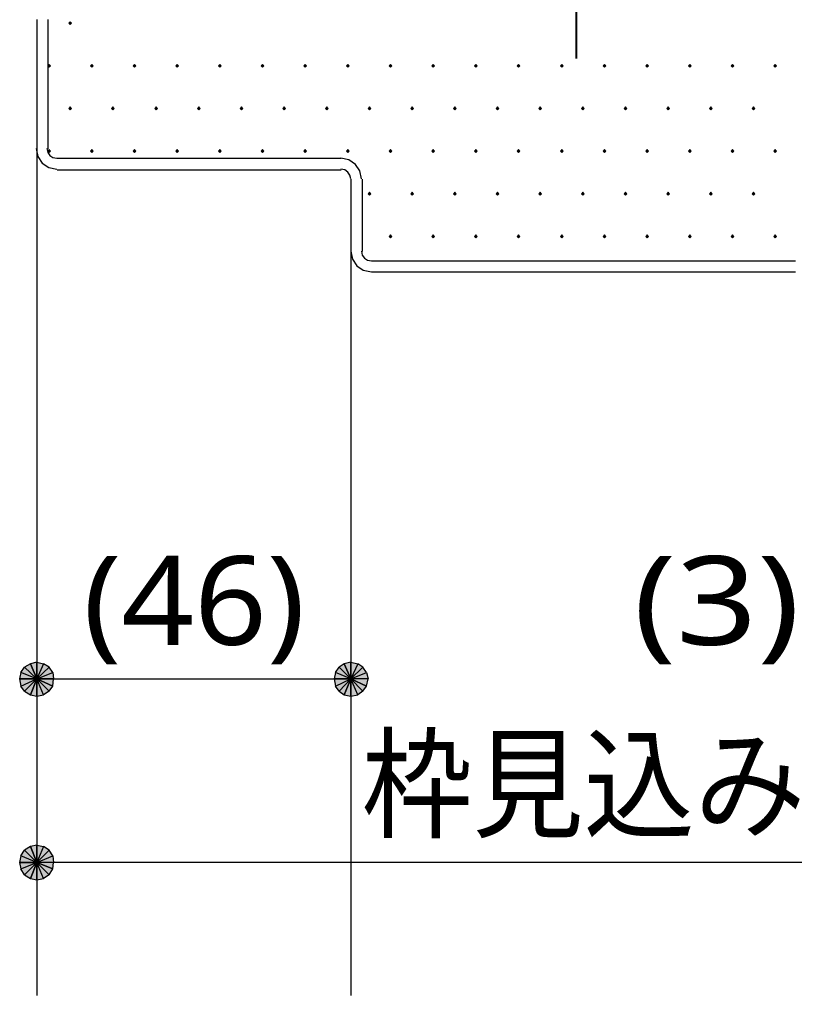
# Model space of a CAD drawing. Header units: millimetres. Extents: x 0 to 420, y 0 to 297.
# Drawn here: x 257.43 to 280.11, y 200.77 to 229.34 of the extents above; entities that cross this region are included whole.
import ezdxf
from ezdxf.enums import TextEntityAlignment as Align

# ---------------------------------------------------------------- set-up
doc = ezdxf.new("R2010")
doc.units = ezdxf.units.MM
doc.styles.add('kst32b', font='NotoSansJP-Variable.ttf')

msp = doc.modelspace()

# ---------------------------------------------------------------- hatches: boundary and pattern name
for points in [[(258.911, 229.277), (258.889, 229.256), (258.868, 229.235), (258.889, 229.214), (258.911, 229.193), (258.932, 229.214), (258.953, 229.235), (258.932, 229.256), (258.911, 229.277)], [(258.297, 228.029), (258.276, 228.007), (258.254, 227.986), (258.276, 227.965), (258.297, 227.944), (258.318, 227.965), (258.339, 227.986), (258.318, 228.007), (258.297, 228.029)], [(259.546, 228.029), (259.525, 228.007), (259.503, 227.986), (259.525, 227.965), (259.546, 227.944), (259.567, 227.965), (259.588, 227.986), (259.567, 228.007), (259.546, 228.029)], [(260.795, 228.029), (260.773, 228.007), (260.752, 227.986), (260.773, 227.965), (260.795, 227.944), (260.816, 227.965), (260.837, 227.986), (260.816, 228.007), (260.795, 228.029)], [(262.043, 228.029), (262.022, 228.007), (262.001, 227.986), (262.022, 227.965), (262.043, 227.944), (262.064, 227.965), (262.086, 227.986), (262.064, 228.007), (262.043, 228.029)], [(263.292, 228.029), (263.271, 228.007), (263.25, 227.986), (263.271, 227.965), (263.292, 227.944), (263.313, 227.965), (263.335, 227.986), (263.313, 228.007), (263.292, 228.029)], [(264.541, 228.029), (264.52, 228.007), (264.499, 227.986), (264.52, 227.965), (264.541, 227.944), (264.562, 227.965), (264.583, 227.986), (264.562, 228.007), (264.541, 228.029)], [(265.79, 228.029), (265.769, 228.007), (265.748, 227.986), (265.769, 227.965), (265.79, 227.944), (265.811, 227.965), (265.832, 227.986), (265.811, 228.007), (265.79, 228.029)], [(267.039, 228.029), (267.018, 228.007), (266.996, 227.986), (267.018, 227.965), (267.039, 227.944), (267.06, 227.965), (267.081, 227.986), (267.06, 228.007), (267.039, 228.029)], [(268.287, 228.029), (268.266, 228.007), (268.245, 227.986), (268.266, 227.965), (268.287, 227.944), (268.309, 227.965), (268.33, 227.986), (268.309, 228.007), (268.287, 228.029)], [(269.536, 228.029), (269.515, 228.007), (269.494, 227.986), (269.515, 227.965), (269.536, 227.944), (269.557, 227.965), (269.579, 227.986), (269.557, 228.007), (269.536, 228.029)], [(270.785, 228.029), (270.764, 228.007), (270.743, 227.986), (270.764, 227.965), (270.785, 227.944), (270.806, 227.965), (270.828, 227.986), (270.806, 228.007), (270.785, 228.029)], [(272.034, 228.029), (272.013, 228.007), (271.992, 227.986), (272.013, 227.965), (272.034, 227.944), (272.055, 227.965), (272.076, 227.986), (272.055, 228.007), (272.034, 228.029)], [(273.304, 228.029), (273.283, 228.007), (273.262, 227.986), (273.283, 227.965), (273.304, 227.944), (273.325, 227.965), (273.346, 227.986), (273.325, 228.007), (273.304, 228.029)], [(274.553, 228.029), (274.532, 228.007), (274.511, 227.986), (274.532, 227.965), (274.553, 227.944), (274.574, 227.965), (274.595, 227.986), (274.574, 228.007), (274.553, 228.029)], [(275.802, 228.029), (275.78, 228.007), (275.759, 227.986), (275.78, 227.965), (275.802, 227.944), (275.823, 227.965), (275.844, 227.986), (275.823, 228.007), (275.802, 228.029)], [(277.05, 228.029), (277.029, 228.007), (277.008, 227.986), (277.029, 227.965), (277.05, 227.944), (277.072, 227.965), (277.093, 227.986), (277.072, 228.007), (277.05, 228.029)], [(278.299, 228.029), (278.278, 228.007), (278.257, 227.986), (278.278, 227.965), (278.299, 227.944), (278.321, 227.965), (278.342, 227.986), (278.321, 228.007), (278.299, 228.029)], [(279.548, 228.029), (279.527, 228.007), (279.506, 227.986), (279.527, 227.965), (279.548, 227.944), (279.569, 227.965), (279.591, 227.986), (279.569, 228.007), (279.548, 228.029)], [(258.911, 226.78), (258.889, 226.758), (258.868, 226.737), (258.889, 226.716), (258.911, 226.695), (258.932, 226.716), (258.953, 226.737), (258.932, 226.758), (258.911, 226.78)], [(260.16, 226.78), (260.138, 226.758), (260.117, 226.737), (260.138, 226.716), (260.16, 226.695), (260.181, 226.716), (260.202, 226.737), (260.181, 226.758), (260.16, 226.78)], [(261.429, 226.78), (261.408, 226.758), (261.387, 226.737), (261.408, 226.716), (261.429, 226.695), (261.451, 226.716), (261.472, 226.737), (261.451, 226.758), (261.429, 226.78)], [(262.678, 226.78), (262.657, 226.758), (262.636, 226.737), (262.657, 226.716), (262.678, 226.695), (262.7, 226.716), (262.721, 226.737), (262.7, 226.758), (262.678, 226.78)], [(263.927, 226.78), (263.906, 226.758), (263.885, 226.737), (263.906, 226.716), (263.927, 226.695), (263.948, 226.716), (263.97, 226.737), (263.948, 226.758), (263.927, 226.78)], [(265.176, 226.78), (265.155, 226.758), (265.134, 226.737), (265.155, 226.716), (265.176, 226.695), (265.197, 226.716), (265.218, 226.737), (265.197, 226.758), (265.176, 226.78)], [(266.425, 226.78), (266.404, 226.758), (266.382, 226.737), (266.404, 226.716), (266.425, 226.695), (266.446, 226.716), (266.467, 226.737), (266.446, 226.758), (266.425, 226.78)], [(267.674, 226.78), (267.653, 226.758), (267.631, 226.737), (267.653, 226.716), (267.674, 226.695), (267.695, 226.716), (267.716, 226.737), (267.695, 226.758), (267.674, 226.78)], [(268.923, 226.78), (268.901, 226.758), (268.88, 226.737), (268.901, 226.716), (268.923, 226.695), (268.944, 226.716), (268.965, 226.737), (268.944, 226.758), (268.923, 226.78)], [(270.171, 226.78), (270.15, 226.758), (270.129, 226.737), (270.15, 226.716), (270.171, 226.695), (270.193, 226.716), (270.214, 226.737), (270.193, 226.758), (270.171, 226.78)], [(271.42, 226.78), (271.399, 226.758), (271.378, 226.737), (271.399, 226.716), (271.42, 226.695), (271.441, 226.716), (271.462, 226.737), (271.441, 226.758), (271.42, 226.78)], [(272.669, 226.78), (272.648, 226.758), (272.627, 226.737), (272.648, 226.716), (272.669, 226.695), (272.69, 226.716), (272.711, 226.737), (272.69, 226.758), (272.669, 226.78)], [(273.918, 226.78), (273.897, 226.758), (273.875, 226.737), (273.897, 226.716), (273.918, 226.695), (273.939, 226.716), (273.96, 226.737), (273.939, 226.758), (273.918, 226.78)], [(275.167, 226.78), (275.146, 226.758), (275.124, 226.737), (275.146, 226.716), (275.167, 226.695), (275.188, 226.716), (275.209, 226.737), (275.188, 226.758), (275.167, 226.78)], [(276.416, 226.78), (276.394, 226.758), (276.373, 226.737), (276.394, 226.716), (276.416, 226.695), (276.437, 226.716), (276.458, 226.737), (276.437, 226.758), (276.416, 226.78)], [(277.664, 226.78), (277.643, 226.758), (277.622, 226.737), (277.643, 226.716), (277.664, 226.695), (277.686, 226.716), (277.707, 226.737), (277.686, 226.758), (277.664, 226.78)], [(278.913, 226.78), (278.892, 226.758), (278.871, 226.737), (278.892, 226.716), (278.913, 226.695), (278.934, 226.716), (278.955, 226.737), (278.934, 226.758), (278.913, 226.78)], [(258.297, 225.531), (258.276, 225.51), (258.254, 225.488), (258.276, 225.467), (258.297, 225.446), (258.318, 225.467), (258.339, 225.488), (258.318, 225.51), (258.297, 225.531)], [(259.546, 225.531), (259.525, 225.51), (259.503, 225.488), (259.525, 225.467), (259.546, 225.446), (259.567, 225.467), (259.588, 225.488), (259.567, 225.51), (259.546, 225.531)], [(260.795, 225.531), (260.773, 225.51), (260.752, 225.488), (260.773, 225.467), (260.795, 225.446), (260.816, 225.467), (260.837, 225.488), (260.816, 225.51), (260.795, 225.531)], [(262.043, 225.531), (262.022, 225.51), (262.001, 225.488), (262.022, 225.467), (262.043, 225.446), (262.064, 225.467), (262.086, 225.488), (262.064, 225.51), (262.043, 225.531)], [(263.292, 225.531), (263.271, 225.51), (263.25, 225.488), (263.271, 225.467), (263.292, 225.446), (263.313, 225.467), (263.335, 225.488), (263.313, 225.51), (263.292, 225.531)], [(264.541, 225.531), (264.52, 225.51), (264.499, 225.488), (264.52, 225.467), (264.541, 225.446), (264.562, 225.467), (264.583, 225.488), (264.562, 225.51), (264.541, 225.531)], [(265.79, 225.531), (265.769, 225.51), (265.748, 225.488), (265.769, 225.467), (265.79, 225.446), (265.811, 225.467), (265.832, 225.488), (265.811, 225.51), (265.79, 225.531)], [(267.039, 225.531), (267.018, 225.51), (266.996, 225.488), (267.018, 225.467), (267.039, 225.446), (267.06, 225.467), (267.081, 225.488), (267.06, 225.51), (267.039, 225.531)], [(268.287, 225.531), (268.266, 225.51), (268.245, 225.488), (268.266, 225.467), (268.287, 225.446), (268.309, 225.467), (268.33, 225.488), (268.309, 225.51), (268.287, 225.531)], [(269.536, 225.531), (269.515, 225.51), (269.494, 225.488), (269.515, 225.467), (269.536, 225.446), (269.557, 225.467), (269.579, 225.488), (269.557, 225.51), (269.536, 225.531)], [(270.785, 225.531), (270.764, 225.51), (270.743, 225.488), (270.764, 225.467), (270.785, 225.446), (270.806, 225.467), (270.828, 225.488), (270.806, 225.51), (270.785, 225.531)], [(272.034, 225.531), (272.013, 225.51), (271.992, 225.488), (272.013, 225.467), (272.034, 225.446), (272.055, 225.467), (272.076, 225.488), (272.055, 225.51), (272.034, 225.531)], [(273.304, 225.531), (273.283, 225.51), (273.262, 225.488), (273.283, 225.467), (273.304, 225.446), (273.325, 225.467), (273.346, 225.488), (273.325, 225.51), (273.304, 225.531)], [(274.553, 225.531), (274.532, 225.51), (274.511, 225.488), (274.532, 225.467), (274.553, 225.446), (274.574, 225.467), (274.595, 225.488), (274.574, 225.51), (274.553, 225.531)], [(275.802, 225.531), (275.78, 225.51), (275.759, 225.488), (275.78, 225.467), (275.802, 225.446), (275.823, 225.467), (275.844, 225.488), (275.823, 225.51), (275.802, 225.531)], [(277.05, 225.531), (277.029, 225.51), (277.008, 225.488), (277.029, 225.467), (277.05, 225.446), (277.072, 225.467), (277.093, 225.488), (277.072, 225.51), (277.05, 225.531)], [(278.299, 225.531), (278.278, 225.51), (278.257, 225.488), (278.278, 225.467), (278.299, 225.446), (278.321, 225.467), (278.342, 225.488), (278.321, 225.51), (278.299, 225.531)], [(279.548, 225.531), (279.527, 225.51), (279.506, 225.488), (279.527, 225.467), (279.548, 225.446), (279.569, 225.467), (279.591, 225.488), (279.569, 225.51), (279.548, 225.531)], [(267.674, 224.282), (267.653, 224.261), (267.631, 224.24), (267.653, 224.218), (267.674, 224.197), (267.695, 224.218), (267.716, 224.24), (267.695, 224.261), (267.674, 224.282)], [(268.923, 224.282), (268.901, 224.261), (268.88, 224.24), (268.901, 224.218), (268.923, 224.197), (268.944, 224.218), (268.965, 224.24), (268.944, 224.261), (268.923, 224.282)], [(270.171, 224.282), (270.15, 224.261), (270.129, 224.24), (270.15, 224.218), (270.171, 224.197), (270.193, 224.218), (270.214, 224.24), (270.193, 224.261), (270.171, 224.282)], [(271.42, 224.282), (271.399, 224.261), (271.378, 224.24), (271.399, 224.218), (271.42, 224.197), (271.441, 224.218), (271.462, 224.24), (271.441, 224.261), (271.42, 224.282)], [(272.669, 224.282), (272.648, 224.261), (272.627, 224.24), (272.648, 224.218), (272.669, 224.197), (272.69, 224.218), (272.711, 224.24), (272.69, 224.261), (272.669, 224.282)], [(273.918, 224.282), (273.897, 224.261), (273.875, 224.24), (273.897, 224.218), (273.918, 224.197), (273.939, 224.218), (273.96, 224.24), (273.939, 224.261), (273.918, 224.282)], [(275.167, 224.282), (275.146, 224.261), (275.124, 224.24), (275.146, 224.218), (275.167, 224.197), (275.188, 224.218), (275.209, 224.24), (275.188, 224.261), (275.167, 224.282)], [(276.416, 224.282), (276.394, 224.261), (276.373, 224.24), (276.394, 224.218), (276.416, 224.197), (276.437, 224.218), (276.458, 224.24), (276.437, 224.261), (276.416, 224.282)], [(277.664, 224.282), (277.643, 224.261), (277.622, 224.24), (277.643, 224.218), (277.664, 224.197), (277.686, 224.218), (277.707, 224.24), (277.686, 224.261), (277.664, 224.282)], [(278.913, 224.282), (278.892, 224.261), (278.871, 224.24), (278.892, 224.218), (278.913, 224.197), (278.934, 224.218), (278.955, 224.24), (278.934, 224.261), (278.913, 224.282)], [(268.287, 223.033), (268.266, 223.012), (268.245, 222.991), (268.266, 222.97), (268.287, 222.948), (268.309, 222.97), (268.33, 222.991), (268.309, 223.012), (268.287, 223.033)], [(269.536, 223.033), (269.515, 223.012), (269.494, 222.991), (269.515, 222.97), (269.536, 222.948), (269.557, 222.97), (269.579, 222.991), (269.557, 223.012), (269.536, 223.033)], [(270.785, 223.033), (270.764, 223.012), (270.743, 222.991), (270.764, 222.97), (270.785, 222.948), (270.806, 222.97), (270.828, 222.991), (270.806, 223.012), (270.785, 223.033)], [(272.034, 223.033), (272.013, 223.012), (271.992, 222.991), (272.013, 222.97), (272.034, 222.948), (272.055, 222.97), (272.076, 222.991), (272.055, 223.012), (272.034, 223.033)], [(273.304, 223.033), (273.283, 223.012), (273.262, 222.991), (273.283, 222.97), (273.304, 222.948), (273.325, 222.97), (273.346, 222.991), (273.325, 223.012), (273.304, 223.033)], [(274.553, 223.033), (274.532, 223.012), (274.511, 222.991), (274.532, 222.97), (274.553, 222.948), (274.574, 222.97), (274.595, 222.991), (274.574, 223.012), (274.553, 223.033)], [(275.802, 223.033), (275.78, 223.012), (275.759, 222.991), (275.78, 222.97), (275.802, 222.948), (275.823, 222.97), (275.844, 222.991), (275.823, 223.012), (275.802, 223.033)], [(277.05, 223.033), (277.029, 223.012), (277.008, 222.991), (277.029, 222.97), (277.05, 222.948), (277.072, 222.97), (277.093, 222.991), (277.072, 223.012), (277.05, 223.033)], [(278.299, 223.033), (278.278, 223.012), (278.257, 222.991), (278.278, 222.97), (278.299, 222.948), (278.321, 222.97), (278.342, 222.991), (278.321, 223.012), (278.299, 223.033)], [(279.548, 223.033), (279.527, 223.012), (279.506, 222.991), (279.527, 222.97), (279.548, 222.948), (279.569, 222.97), (279.591, 222.991), (279.569, 223.012), (279.548, 223.033)], [(257.746, 209.571), (257.937, 209.529), (257.937, 210.037), (257.746, 209.571)], [(266.933, 209.571), (267.123, 209.529), (267.123, 210.037), (266.933, 209.571)], [(257.746, 204.195), (257.937, 204.153), (257.937, 204.661), (257.746, 204.195)]]:
    msp.add_hatch(color=7).paths.add_polyline_path(points)
h = msp.add_hatch(color=7)
h.paths.add_polyline_path([(257.746, 210.481), (257.577, 210.375), (257.937, 210.037), (257.746, 210.481)])
h.paths.add_polyline_path([(257.577, 210.375), (257.937, 210.037), (257.471, 210.227), (257.577, 210.375)])
h.paths.add_polyline_path([(257.937, 210.037), (257.471, 210.227), (257.429, 210.037), (257.937, 210.037)])
h = msp.add_hatch(color=7)
h.paths.add_polyline_path([(258.297, 210.375), (258.128, 210.481), (257.937, 210.037), (258.297, 210.375)])
h.paths.add_polyline_path([(258.128, 210.481), (257.937, 210.037), (257.937, 210.524), (258.128, 210.481)])
h.paths.add_polyline_path([(257.937, 210.037), (257.937, 210.524), (257.746, 210.481), (257.937, 210.037)])
h = msp.add_hatch(color=7)
h.paths.add_polyline_path([(258.403, 209.825), (258.424, 210.037), (257.937, 210.037), (258.403, 209.825)])
h.paths.add_polyline_path([(258.424, 210.037), (257.937, 210.037), (258.403, 210.227), (258.424, 210.037)])
h.paths.add_polyline_path([(257.937, 210.037), (258.403, 210.227), (258.297, 210.375), (257.937, 210.037)])
h = msp.add_hatch(color=7)
h.paths.add_polyline_path([(266.933, 210.481), (266.785, 210.375), (267.123, 210.037), (266.933, 210.481)])
h.paths.add_polyline_path([(266.785, 210.375), (267.123, 210.037), (266.679, 210.227), (266.785, 210.375)])
h.paths.add_polyline_path([(267.123, 210.037), (266.679, 210.227), (266.637, 210.037), (267.123, 210.037)])
h = msp.add_hatch(color=7)
h.paths.add_polyline_path([(267.483, 210.375), (267.335, 210.481), (267.123, 210.037), (267.483, 210.375)])
h.paths.add_polyline_path([(267.335, 210.481), (267.123, 210.037), (267.123, 210.524), (267.335, 210.481)])
h.paths.add_polyline_path([(267.123, 210.037), (267.123, 210.524), (266.933, 210.481), (267.123, 210.037)])
h = msp.add_hatch(color=7)
h.paths.add_polyline_path([(267.589, 209.825), (267.631, 210.037), (267.123, 210.037), (267.589, 209.825)])
h.paths.add_polyline_path([(267.631, 210.037), (267.123, 210.037), (267.589, 210.227), (267.631, 210.037)])
h.paths.add_polyline_path([(267.123, 210.037), (267.589, 210.227), (267.483, 210.375), (267.123, 210.037)])
h = msp.add_hatch(color=7)
h.paths.add_polyline_path([(257.429, 210.037), (257.471, 209.825), (257.937, 210.037), (257.429, 210.037)])
h.paths.add_polyline_path([(257.471, 209.825), (257.937, 210.037), (257.577, 209.677), (257.471, 209.825)])
h.paths.add_polyline_path([(257.937, 210.037), (257.577, 209.677), (257.746, 209.571), (257.937, 210.037)])
h = msp.add_hatch(color=7)
h.paths.add_polyline_path([(257.937, 209.529), (258.128, 209.571), (257.937, 210.037), (257.937, 209.529)])
h.paths.add_polyline_path([(258.128, 209.571), (257.937, 210.037), (258.297, 209.677), (258.128, 209.571)])
h.paths.add_polyline_path([(257.937, 210.037), (258.297, 209.677), (258.403, 209.825), (257.937, 210.037)])
h = msp.add_hatch(color=7)
h.paths.add_polyline_path([(266.637, 210.037), (266.679, 209.825), (267.123, 210.037), (266.637, 210.037)])
h.paths.add_polyline_path([(266.679, 209.825), (267.123, 210.037), (266.785, 209.677), (266.679, 209.825)])
h.paths.add_polyline_path([(267.123, 210.037), (266.785, 209.677), (266.933, 209.571), (267.123, 210.037)])
h = msp.add_hatch(color=7)
h.paths.add_polyline_path([(267.123, 209.529), (267.335, 209.571), (267.123, 210.037), (267.123, 209.529)])
h.paths.add_polyline_path([(267.335, 209.571), (267.123, 210.037), (267.483, 209.677), (267.335, 209.571)])
h.paths.add_polyline_path([(267.123, 210.037), (267.483, 209.677), (267.589, 209.825), (267.123, 210.037)])
h = msp.add_hatch(color=7)
h.paths.add_polyline_path([(257.746, 205.126), (257.577, 205.02), (257.937, 204.661), (257.746, 205.126)])
h.paths.add_polyline_path([(257.577, 205.02), (257.937, 204.661), (257.471, 204.851), (257.577, 205.02)])
h.paths.add_polyline_path([(257.937, 204.661), (257.471, 204.851), (257.429, 204.661), (257.937, 204.661)])
h = msp.add_hatch(color=7)
h.paths.add_polyline_path([(258.297, 205.02), (258.128, 205.126), (257.937, 204.661), (258.297, 205.02)])
h.paths.add_polyline_path([(258.128, 205.126), (257.937, 204.661), (257.937, 205.169), (258.128, 205.126)])
h.paths.add_polyline_path([(257.937, 204.661), (257.937, 205.169), (257.746, 205.126), (257.937, 204.661)])
h = msp.add_hatch(color=7)
h.paths.add_polyline_path([(258.403, 204.47), (258.424, 204.661), (257.937, 204.661), (258.403, 204.47)])
h.paths.add_polyline_path([(258.424, 204.661), (257.937, 204.661), (258.403, 204.851), (258.424, 204.661)])
h.paths.add_polyline_path([(257.937, 204.661), (258.403, 204.851), (258.297, 205.02), (257.937, 204.661)])
h = msp.add_hatch(color=7)
h.paths.add_polyline_path([(257.429, 204.661), (257.471, 204.47), (257.937, 204.661), (257.429, 204.661)])
h.paths.add_polyline_path([(257.471, 204.47), (257.937, 204.661), (257.577, 204.301), (257.471, 204.47)])
h.paths.add_polyline_path([(257.937, 204.661), (257.577, 204.301), (257.746, 204.195), (257.937, 204.661)])
h = msp.add_hatch(color=7)
h.paths.add_polyline_path([(257.937, 204.153), (258.128, 204.195), (257.937, 204.661), (257.937, 204.153)])
h.paths.add_polyline_path([(258.128, 204.195), (257.937, 204.661), (258.297, 204.301), (258.128, 204.195)])
h.paths.add_polyline_path([(257.937, 204.661), (258.297, 204.301), (258.403, 204.47), (257.937, 204.661)])

# ---------------------------------------------------------------- linework, layer by layer
at = {"lineweight": 25}
msp.add_lwpolyline([(273.727, 230.357), (273.727, 228.198)], dxfattribs=at)
at = {"lineweight": 13}
for points in [[(257.937, 229.341), (257.937, 225.552)], [(258.254, 229.341), (258.254, 225.552)], [(257.916, 225.563), (257.963, 225.328), (258.093, 225.136), (258.284, 225.007), (258.519, 224.959)], [(257.937, 225.552), (257.937, 200.766)], [(258.233, 225.563), (258.256, 225.451), (258.317, 225.361), (258.408, 225.299), (258.519, 225.277)], [(258.53, 225.277), (266.848, 225.277)], [(267.441, 224.674), (267.393, 224.908), (267.264, 225.1), (267.072, 225.229), (266.838, 225.277)], [(258.53, 224.938), (266.848, 224.938)], [(267.123, 224.674), (267.101, 224.785), (267.04, 224.876), (266.949, 224.937), (266.838, 224.959)], [(267.123, 224.663), (267.123, 222.546)], [(267.462, 224.663), (267.462, 222.546)], [(267.123, 222.557), (267.171, 222.322), (267.3, 222.13), (267.492, 222.001), (267.727, 221.954)], [(267.123, 222.546), (267.123, 200.766)], [(267.441, 222.557), (267.463, 222.446), (267.525, 222.355), (267.615, 222.294), (267.727, 222.271)], [(267.737, 222.271), (280.141, 222.271)], [(267.737, 221.954), (280.141, 221.954)], [(257.937, 210.037), (267.123, 210.037)], [(289.941, 204.661), (257.937, 204.661)]]:
    msp.add_lwpolyline(points, dxfattribs=at)
at = {"lineweight": 0}
for points in [[(258.911, 229.277), (258.889, 229.256), (258.868, 229.235), (258.889, 229.214), (258.911, 229.193), (258.932, 229.214), (258.953, 229.235), (258.932, 229.256)], [(258.297, 228.029), (258.276, 228.007), (258.254, 227.986), (258.276, 227.965), (258.297, 227.944), (258.318, 227.965), (258.339, 227.986), (258.318, 228.007)], [(259.546, 228.029), (259.525, 228.007), (259.503, 227.986), (259.525, 227.965), (259.546, 227.944), (259.567, 227.965), (259.588, 227.986), (259.567, 228.007)], [(260.795, 228.029), (260.773, 228.007), (260.752, 227.986), (260.773, 227.965), (260.795, 227.944), (260.816, 227.965), (260.837, 227.986), (260.816, 228.007)], [(262.043, 228.029), (262.022, 228.007), (262.001, 227.986), (262.022, 227.965), (262.043, 227.944), (262.064, 227.965), (262.086, 227.986), (262.064, 228.007)], [(263.292, 228.029), (263.271, 228.007), (263.25, 227.986), (263.271, 227.965), (263.292, 227.944), (263.313, 227.965), (263.335, 227.986), (263.313, 228.007)], [(264.541, 228.029), (264.52, 228.007), (264.499, 227.986), (264.52, 227.965), (264.541, 227.944), (264.562, 227.965), (264.583, 227.986), (264.562, 228.007)], [(265.79, 228.029), (265.769, 228.007), (265.748, 227.986), (265.769, 227.965), (265.79, 227.944), (265.811, 227.965), (265.832, 227.986), (265.811, 228.007)], [(267.039, 228.029), (267.018, 228.007), (266.996, 227.986), (267.018, 227.965), (267.039, 227.944), (267.06, 227.965), (267.081, 227.986), (267.06, 228.007)], [(268.287, 228.029), (268.266, 228.007), (268.245, 227.986), (268.266, 227.965), (268.287, 227.944), (268.309, 227.965), (268.33, 227.986), (268.309, 228.007)], [(269.536, 228.029), (269.515, 228.007), (269.494, 227.986), (269.515, 227.965), (269.536, 227.944), (269.557, 227.965), (269.579, 227.986), (269.557, 228.007)], [(270.785, 228.029), (270.764, 228.007), (270.743, 227.986), (270.764, 227.965), (270.785, 227.944), (270.806, 227.965), (270.828, 227.986), (270.806, 228.007)], [(272.034, 228.029), (272.013, 228.007), (271.992, 227.986), (272.013, 227.965), (272.034, 227.944), (272.055, 227.965), (272.076, 227.986), (272.055, 228.007)], [(273.304, 228.029), (273.283, 228.007), (273.262, 227.986), (273.283, 227.965), (273.304, 227.944), (273.325, 227.965), (273.346, 227.986), (273.325, 228.007)], [(274.553, 228.029), (274.532, 228.007), (274.511, 227.986), (274.532, 227.965), (274.553, 227.944), (274.574, 227.965), (274.595, 227.986), (274.574, 228.007)], [(275.802, 228.029), (275.78, 228.007), (275.759, 227.986), (275.78, 227.965), (275.802, 227.944), (275.823, 227.965), (275.844, 227.986), (275.823, 228.007)], [(277.05, 228.029), (277.029, 228.007), (277.008, 227.986), (277.029, 227.965), (277.05, 227.944), (277.072, 227.965), (277.093, 227.986), (277.072, 228.007)], [(278.299, 228.029), (278.278, 228.007), (278.257, 227.986), (278.278, 227.965), (278.299, 227.944), (278.321, 227.965), (278.342, 227.986), (278.321, 228.007)], [(279.548, 228.029), (279.527, 228.007), (279.506, 227.986), (279.527, 227.965), (279.548, 227.944), (279.569, 227.965), (279.591, 227.986), (279.569, 228.007)], [(258.911, 226.78), (258.889, 226.758), (258.868, 226.737), (258.889, 226.716), (258.911, 226.695), (258.932, 226.716), (258.953, 226.737), (258.932, 226.758)], [(260.16, 226.78), (260.138, 226.758), (260.117, 226.737), (260.138, 226.716), (260.16, 226.695), (260.181, 226.716), (260.202, 226.737), (260.181, 226.758)], [(261.429, 226.78), (261.408, 226.758), (261.387, 226.737), (261.408, 226.716), (261.429, 226.695), (261.451, 226.716), (261.472, 226.737), (261.451, 226.758)], [(262.678, 226.78), (262.657, 226.758), (262.636, 226.737), (262.657, 226.716), (262.678, 226.695), (262.7, 226.716), (262.721, 226.737), (262.7, 226.758)], [(263.927, 226.78), (263.906, 226.758), (263.885, 226.737), (263.906, 226.716), (263.927, 226.695), (263.948, 226.716), (263.97, 226.737), (263.948, 226.758)], [(265.176, 226.78), (265.155, 226.758), (265.134, 226.737), (265.155, 226.716), (265.176, 226.695), (265.197, 226.716), (265.218, 226.737), (265.197, 226.758)], [(266.425, 226.78), (266.404, 226.758), (266.382, 226.737), (266.404, 226.716), (266.425, 226.695), (266.446, 226.716), (266.467, 226.737), (266.446, 226.758)], [(267.674, 226.78), (267.653, 226.758), (267.631, 226.737), (267.653, 226.716), (267.674, 226.695), (267.695, 226.716), (267.716, 226.737), (267.695, 226.758)], [(268.923, 226.78), (268.901, 226.758), (268.88, 226.737), (268.901, 226.716), (268.923, 226.695), (268.944, 226.716), (268.965, 226.737), (268.944, 226.758)], [(270.171, 226.78), (270.15, 226.758), (270.129, 226.737), (270.15, 226.716), (270.171, 226.695), (270.193, 226.716), (270.214, 226.737), (270.193, 226.758)], [(271.42, 226.78), (271.399, 226.758), (271.378, 226.737), (271.399, 226.716), (271.42, 226.695), (271.441, 226.716), (271.462, 226.737), (271.441, 226.758)], [(272.669, 226.78), (272.648, 226.758), (272.627, 226.737), (272.648, 226.716), (272.669, 226.695), (272.69, 226.716), (272.711, 226.737), (272.69, 226.758)], [(273.918, 226.78), (273.897, 226.758), (273.875, 226.737), (273.897, 226.716), (273.918, 226.695), (273.939, 226.716), (273.96, 226.737), (273.939, 226.758)], [(275.167, 226.78), (275.146, 226.758), (275.124, 226.737), (275.146, 226.716), (275.167, 226.695), (275.188, 226.716), (275.209, 226.737), (275.188, 226.758)], [(276.416, 226.78), (276.394, 226.758), (276.373, 226.737), (276.394, 226.716), (276.416, 226.695), (276.437, 226.716), (276.458, 226.737), (276.437, 226.758)], [(277.664, 226.78), (277.643, 226.758), (277.622, 226.737), (277.643, 226.716), (277.664, 226.695), (277.686, 226.716), (277.707, 226.737), (277.686, 226.758)], [(278.913, 226.78), (278.892, 226.758), (278.871, 226.737), (278.892, 226.716), (278.913, 226.695), (278.934, 226.716), (278.955, 226.737), (278.934, 226.758)], [(258.297, 225.531), (258.276, 225.51), (258.254, 225.488), (258.276, 225.467), (258.297, 225.446), (258.318, 225.467), (258.339, 225.488), (258.318, 225.51)], [(259.546, 225.531), (259.525, 225.51), (259.503, 225.488), (259.525, 225.467), (259.546, 225.446), (259.567, 225.467), (259.588, 225.488), (259.567, 225.51)], [(260.795, 225.531), (260.773, 225.51), (260.752, 225.488), (260.773, 225.467), (260.795, 225.446), (260.816, 225.467), (260.837, 225.488), (260.816, 225.51)], [(262.043, 225.531), (262.022, 225.51), (262.001, 225.488), (262.022, 225.467), (262.043, 225.446), (262.064, 225.467), (262.086, 225.488), (262.064, 225.51)], [(263.292, 225.531), (263.271, 225.51), (263.25, 225.488), (263.271, 225.467), (263.292, 225.446), (263.313, 225.467), (263.335, 225.488), (263.313, 225.51)], [(264.541, 225.531), (264.52, 225.51), (264.499, 225.488), (264.52, 225.467), (264.541, 225.446), (264.562, 225.467), (264.583, 225.488), (264.562, 225.51)], [(265.79, 225.531), (265.769, 225.51), (265.748, 225.488), (265.769, 225.467), (265.79, 225.446), (265.811, 225.467), (265.832, 225.488), (265.811, 225.51)], [(267.039, 225.531), (267.018, 225.51), (266.996, 225.488), (267.018, 225.467), (267.039, 225.446), (267.06, 225.467), (267.081, 225.488), (267.06, 225.51)], [(268.287, 225.531), (268.266, 225.51), (268.245, 225.488), (268.266, 225.467), (268.287, 225.446), (268.309, 225.467), (268.33, 225.488), (268.309, 225.51)], [(269.536, 225.531), (269.515, 225.51), (269.494, 225.488), (269.515, 225.467), (269.536, 225.446), (269.557, 225.467), (269.579, 225.488), (269.557, 225.51)], [(270.785, 225.531), (270.764, 225.51), (270.743, 225.488), (270.764, 225.467), (270.785, 225.446), (270.806, 225.467), (270.828, 225.488), (270.806, 225.51)], [(272.034, 225.531), (272.013, 225.51), (271.992, 225.488), (272.013, 225.467), (272.034, 225.446), (272.055, 225.467), (272.076, 225.488), (272.055, 225.51)], [(273.304, 225.531), (273.283, 225.51), (273.262, 225.488), (273.283, 225.467), (273.304, 225.446), (273.325, 225.467), (273.346, 225.488), (273.325, 225.51)], [(274.553, 225.531), (274.532, 225.51), (274.511, 225.488), (274.532, 225.467), (274.553, 225.446), (274.574, 225.467), (274.595, 225.488), (274.574, 225.51)], [(275.802, 225.531), (275.78, 225.51), (275.759, 225.488), (275.78, 225.467), (275.802, 225.446), (275.823, 225.467), (275.844, 225.488), (275.823, 225.51)], [(277.05, 225.531), (277.029, 225.51), (277.008, 225.488), (277.029, 225.467), (277.05, 225.446), (277.072, 225.467), (277.093, 225.488), (277.072, 225.51)], [(278.299, 225.531), (278.278, 225.51), (278.257, 225.488), (278.278, 225.467), (278.299, 225.446), (278.321, 225.467), (278.342, 225.488), (278.321, 225.51)], [(279.548, 225.531), (279.527, 225.51), (279.506, 225.488), (279.527, 225.467), (279.548, 225.446), (279.569, 225.467), (279.591, 225.488), (279.569, 225.51)], [(267.674, 224.282), (267.653, 224.261), (267.631, 224.24), (267.653, 224.218), (267.674, 224.197), (267.695, 224.218), (267.716, 224.24), (267.695, 224.261)], [(268.923, 224.282), (268.901, 224.261), (268.88, 224.24), (268.901, 224.218), (268.923, 224.197), (268.944, 224.218), (268.965, 224.24), (268.944, 224.261)], [(270.171, 224.282), (270.15, 224.261), (270.129, 224.24), (270.15, 224.218), (270.171, 224.197), (270.193, 224.218), (270.214, 224.24), (270.193, 224.261)], [(271.42, 224.282), (271.399, 224.261), (271.378, 224.24), (271.399, 224.218), (271.42, 224.197), (271.441, 224.218), (271.462, 224.24), (271.441, 224.261)], [(272.669, 224.282), (272.648, 224.261), (272.627, 224.24), (272.648, 224.218), (272.669, 224.197), (272.69, 224.218), (272.711, 224.24), (272.69, 224.261)], [(273.918, 224.282), (273.897, 224.261), (273.875, 224.24), (273.897, 224.218), (273.918, 224.197), (273.939, 224.218), (273.96, 224.24), (273.939, 224.261)], [(275.167, 224.282), (275.146, 224.261), (275.124, 224.24), (275.146, 224.218), (275.167, 224.197), (275.188, 224.218), (275.209, 224.24), (275.188, 224.261)], [(276.416, 224.282), (276.394, 224.261), (276.373, 224.24), (276.394, 224.218), (276.416, 224.197), (276.437, 224.218), (276.458, 224.24), (276.437, 224.261)], [(277.664, 224.282), (277.643, 224.261), (277.622, 224.24), (277.643, 224.218), (277.664, 224.197), (277.686, 224.218), (277.707, 224.24), (277.686, 224.261)], [(278.913, 224.282), (278.892, 224.261), (278.871, 224.24), (278.892, 224.218), (278.913, 224.197), (278.934, 224.218), (278.955, 224.24), (278.934, 224.261)], [(268.287, 223.033), (268.266, 223.012), (268.245, 222.991), (268.266, 222.97), (268.287, 222.948), (268.309, 222.97), (268.33, 222.991), (268.309, 223.012)], [(269.536, 223.033), (269.515, 223.012), (269.494, 222.991), (269.515, 222.97), (269.536, 222.948), (269.557, 222.97), (269.579, 222.991), (269.557, 223.012)], [(270.785, 223.033), (270.764, 223.012), (270.743, 222.991), (270.764, 222.97), (270.785, 222.948), (270.806, 222.97), (270.828, 222.991), (270.806, 223.012)], [(272.034, 223.033), (272.013, 223.012), (271.992, 222.991), (272.013, 222.97), (272.034, 222.948), (272.055, 222.97), (272.076, 222.991), (272.055, 223.012)], [(273.304, 223.033), (273.283, 223.012), (273.262, 222.991), (273.283, 222.97), (273.304, 222.948), (273.325, 222.97), (273.346, 222.991), (273.325, 223.012)], [(274.553, 223.033), (274.532, 223.012), (274.511, 222.991), (274.532, 222.97), (274.553, 222.948), (274.574, 222.97), (274.595, 222.991), (274.574, 223.012)], [(275.802, 223.033), (275.78, 223.012), (275.759, 222.991), (275.78, 222.97), (275.802, 222.948), (275.823, 222.97), (275.844, 222.991), (275.823, 223.012)], [(277.05, 223.033), (277.029, 223.012), (277.008, 222.991), (277.029, 222.97), (277.05, 222.948), (277.072, 222.97), (277.093, 222.991), (277.072, 223.012)], [(278.299, 223.033), (278.278, 223.012), (278.257, 222.991), (278.278, 222.97), (278.299, 222.948), (278.321, 222.97), (278.342, 222.991), (278.321, 223.012)], [(279.548, 223.033), (279.527, 223.012), (279.506, 222.991), (279.527, 222.97), (279.548, 222.948), (279.569, 222.97), (279.591, 222.991), (279.569, 223.012)], [(257.577, 210.375), (257.937, 210.037), (257.471, 210.227)], [(257.746, 210.481), (257.577, 210.375), (257.937, 210.037)], [(257.937, 210.037), (257.937, 210.524), (257.746, 210.481)], [(258.128, 210.481), (257.937, 210.037), (257.937, 210.524)], [(258.297, 210.375), (258.128, 210.481), (257.937, 210.037)], [(257.937, 210.037), (258.403, 210.227), (258.297, 210.375)], [(266.785, 210.375), (267.123, 210.037), (266.679, 210.227)], [(266.933, 210.481), (266.785, 210.375), (267.123, 210.037)], [(267.123, 210.037), (267.123, 210.524), (266.933, 210.481)], [(267.335, 210.481), (267.123, 210.037), (267.123, 210.524)], [(267.483, 210.375), (267.335, 210.481), (267.123, 210.037)], [(267.123, 210.037), (267.589, 210.227), (267.483, 210.375)], [(257.937, 210.037), (257.471, 210.227), (257.429, 210.037)], [(257.429, 210.037), (257.471, 209.825), (257.937, 210.037)], [(257.471, 209.825), (257.937, 210.037), (257.577, 209.677)], [(257.937, 210.037), (257.577, 209.677), (257.746, 209.571)], [(257.746, 209.571), (257.937, 209.529), (257.937, 210.037)], [(258.424, 210.037), (257.937, 210.037), (258.403, 210.227)], [(257.937, 209.529), (258.128, 209.571), (257.937, 210.037)], [(258.128, 209.571), (257.937, 210.037), (258.297, 209.677)], [(257.937, 210.037), (258.297, 209.677), (258.403, 209.825)], [(258.403, 209.825), (258.424, 210.037), (257.937, 210.037)], [(267.123, 210.037), (266.679, 210.227), (266.637, 210.037)], [(266.637, 210.037), (266.679, 209.825), (267.123, 210.037)], [(266.679, 209.825), (267.123, 210.037), (266.785, 209.677)], [(267.123, 210.037), (266.785, 209.677), (266.933, 209.571)], [(266.933, 209.571), (267.123, 209.529), (267.123, 210.037)], [(267.631, 210.037), (267.123, 210.037), (267.589, 210.227)], [(267.123, 209.529), (267.335, 209.571), (267.123, 210.037)], [(267.335, 209.571), (267.123, 210.037), (267.483, 209.677)], [(267.123, 210.037), (267.483, 209.677), (267.589, 209.825)], [(267.589, 209.825), (267.631, 210.037), (267.123, 210.037)], [(257.577, 205.02), (257.937, 204.661), (257.471, 204.851)], [(257.746, 205.126), (257.577, 205.02), (257.937, 204.661)], [(257.937, 204.661), (257.937, 205.169), (257.746, 205.126)], [(258.128, 205.126), (257.937, 204.661), (257.937, 205.169)], [(258.297, 205.02), (258.128, 205.126), (257.937, 204.661)], [(257.937, 204.661), (258.403, 204.851), (258.297, 205.02)], [(257.937, 204.661), (257.471, 204.851), (257.429, 204.661)], [(257.429, 204.661), (257.471, 204.47), (257.937, 204.661)], [(257.471, 204.47), (257.937, 204.661), (257.577, 204.301)], [(257.937, 204.661), (257.577, 204.301), (257.746, 204.195)], [(257.746, 204.195), (257.937, 204.153), (257.937, 204.661)], [(258.424, 204.661), (257.937, 204.661), (258.403, 204.851)], [(257.937, 204.153), (258.128, 204.195), (257.937, 204.661)], [(258.128, 204.195), (257.937, 204.661), (258.297, 204.301)], [(257.937, 204.661), (258.297, 204.301), (258.403, 204.47)], [(258.403, 204.47), (258.424, 204.661), (257.937, 204.661)]]:
    msp.add_lwpolyline(points, close=True, dxfattribs=at)

# ---------------------------------------------------------------- texts
at = {"style": 'kst32b'}
for s, p, p2 in [('(46)', (259.292, 211.032), (265.789, 211.032)), ('(3)', (275.4, 211.032), (280.272, 211.032)), ('枠見込み', (267.441, 205.655), (280.435, 205.655))]:
    msp.add_text(s, height=2.5989, dxfattribs=at).set_placement(p, p2, align=Align.FIT)

doc.saveas('drawing.dxf')
